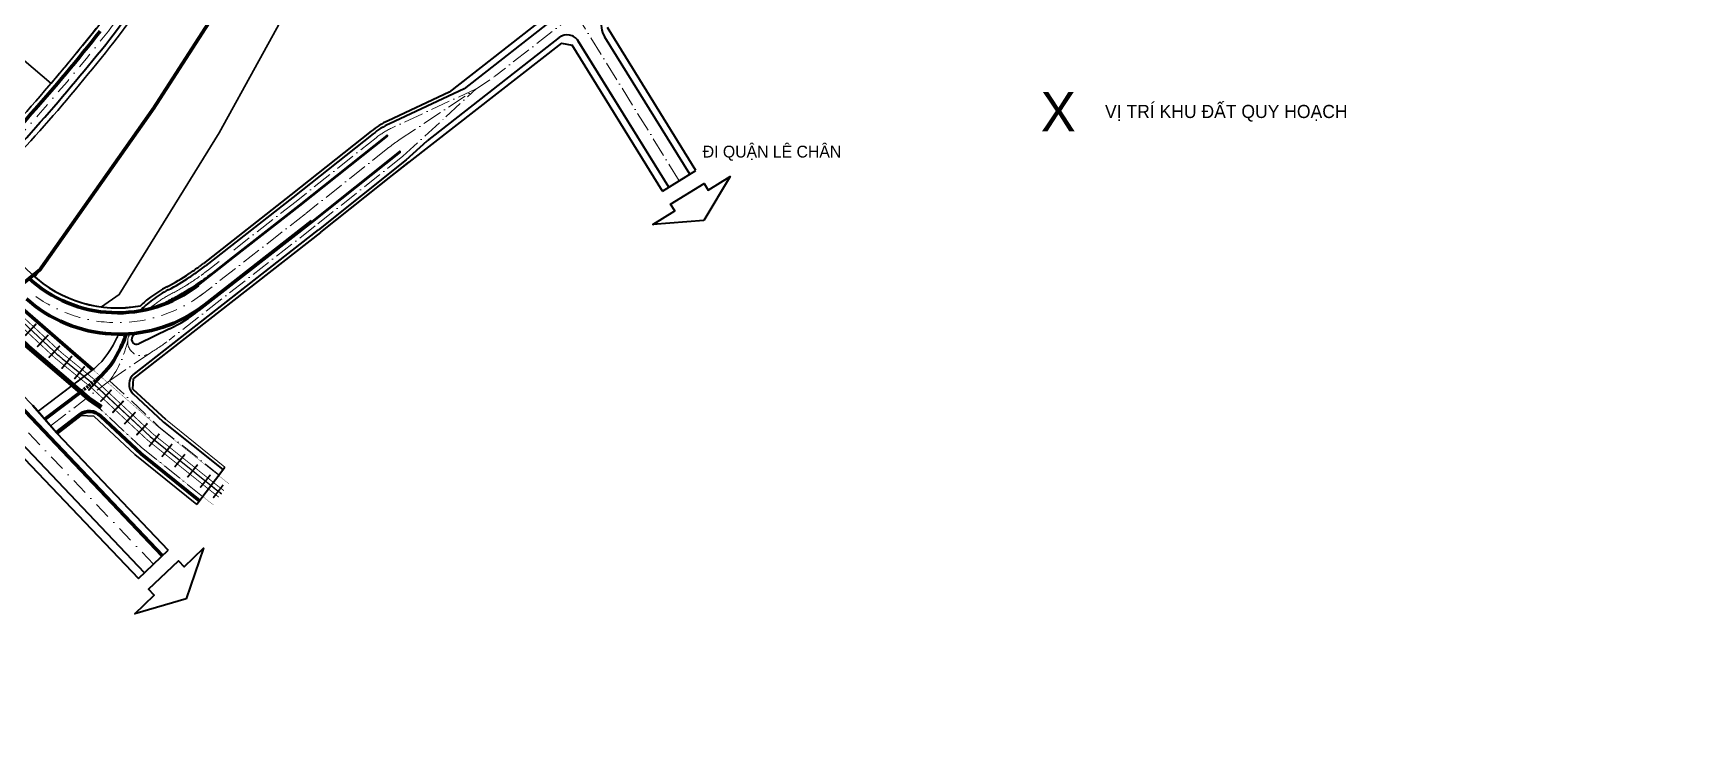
# Model space of a CAD drawing. Header units: millimetres. Extents: x 583747 to 595948, y 2304962 to 2309584.
# Drawn here: x 591889 to 592897, y 2306773 to 2307200 of the extents above; entities that cross this region are included whole.
import ezdxf

# ---------------------------------------------------------------- set-up
doc = ezdxf.new("R2010")
doc.units = ezdxf.units.MM
for name, pattern in [('ACAD_ISO10W100', [18, 12, -3, 0, -3]), ('CONTINOUS', [0]), ('DASHDOT', [1, 0.5, -0.25, 0, -0.25]), ('DASHED', [4.5, 3, -1.5]), ('HIDDEN', [0.375, 0.25, -0.125]), ('PHANTOM2', [1.25, 0.625, -0.125, 0.125, -0.125, 0.125, -0.125]), ('RANHGIOI', [10, 6, -1.7, 0.6, -1.7]), ('RANHGIOIVE-2000', [18, 10, -2, 0, -1, -1, 0, -1, -1, 0, -2]), ('RGXA', [10.3, 6, -2, 0.3, -2])]:
    doc.linetypes.add(name, pattern=pattern)
for name, color, linetype, lineweight in [('00_bo_sdd', 7, 'Continuous', 30), ('00_hanh lang DS', 255, 'Continuous', 30), ('00_o pho', 2, 'RANHGIOI', 13), ('00_tim_duong', 1, 'DASHDOT', 13), ('Bai do xe', 7, 'Continuous', 13), ('DUONG', 5, 'Continuous', 80), ('Duong sat', 7, 'Continuous', 30), ('Duong sat do thi', 212, 'Continuous', 40), ('HE', 7, 'Continuous', 40), ('He QH', 7, 'Continuous', 20), ('P_text', 7, 'Continuous', 13), ('RANHGIOI', 10, 'RANHGIOI', 13), ('Rgphuong', 5, 'RGXA', 13), ('Tim QH', 1, 'ACAD_ISO10W100', 13), ('TREE1', 93, 'Continuous', 13)]:
    doc.layers.add(name, color=color, linetype=linetype, lineweight=lineweight)
doc.styles.add('pp1-vnblackH', font='VHBLACK.TTF')

# ---------------------------------------------------------------- blocks, each defined once
blk = doc.blocks.new('dfsdf')
at = {"layer": '00_bo_sdd'}
blk.add_line((12556.4, 12200.7), (12570.9, 12211.7), dxfattribs=at)
for points in [[(12478.6, 13238.1), (12632.1, 12797.2, -0.050631), (12658.3, 12697.8, -0.127789), (12642, 12531.7, -0.078072), (12590.7, 12439.4, -0.029988), (12503, 12340.1), (12503.1, 12333), (12540.5, 12298.1)], [(12576.6, 12238.6, 0.122921), (12591.7, 12257.5)]]:
    blk.add_lwpolyline(points, format="xyb", dxfattribs=at)
for points in [[(12576.6, 12238.6), (12562.1, 12227.6)], [(12576.6, 12238.6), (12568.4, 12232.4)], [(12566.4, 12230.8), (12544.4, 12214.2)], [(12556, 12201.1), (12541.2, 12217.9)], [(12560.3, 12203.7), (12570.9, 12211.7), (12578.5, 12211.3), (12603.5, 12188), (12641.3, 12157.6)], [(12556, 12201.1), (12623.9, 12129.8)]]:
    blk.add_lwpolyline(points, dxfattribs=at)
for centre, radius, start, end in [((11602.7, 13223.6), 1247.8, 315.491, 321.5607), ((12593, 12354.4), 77, 227.003, 280.4035), ((12655.4, 12228.1), 70.1, 152.3808, 155.2043)]:
    blk.add_arc(centre, radius, start, end, dxfattribs=at)
at = {"layer": '00_tim_duong', "ltscale": 20}
for points in [[(12488.6, 12335.3, 0.028977), (12585.4, 12443.6, 0.081798), (12635.7, 12534, 0.124028), (12651.6, 12696.8)], [(12543.2, 12284.3, 0.331435), (12645.9, 12286.6)]]:
    blk.add_lwpolyline(points, format="xyb", dxfattribs=at)
at = {"layer": 'DUONG'}
blk.add_line((12571, 12226.5), (12548.6, 12209.5), dxfattribs=at)
at = {"layer": 'DUONG', "linetype": 'HIDDEN', "ltscale": 5}
blk.add_line((12581, 12234.1), (12571, 12226.5), dxfattribs=at)
at = {"layer": 'DUONG'}
for points in [[(12537.4, 12282.9), (12539.7, 12281, 0.352751), (12646.3, 12279.3), (12711.5, 12330.2)], [(12555.7, 12201.5), (12569.8, 12212.2, -0.364917), (12582.7, 12211.5), (12607.5, 12188.4), (12643.1, 12159.8)]]:
    blk.add_lwpolyline(points, format="xyb", dxfattribs=at)
for points in [[(12533.3, 12278.5), (12578, 12239.7)], [(12494.8, 12258.3), (12620.3, 12126.4)]]:
    blk.add_lwpolyline(points, dxfattribs=at)
for centre, radius, start, end in [((11602.7, 13223.6), 1250.8, 315.5378, 321.5607), ((12593, 12354.4), 80, 227.003, 307.9748), ((12560.7, 12271.2), 38.7, 332.3123, 345.3245), ((12544.5, 12275.2), 55, 311.6399, 336.5368)]:
    blk.add_arc(centre, radius, start, end, dxfattribs=at)
blk = doc.blocks.new('ray')
at = {"layer": 'Duong sat do thi', "color": 7, "const_width": 1}
blk.add_lwpolyline([(0, 5), (0, -5)], dxfattribs=at)
blk = doc.blocks.new('www')
at = {"layer": '00_bo_sdd'}
for points in [[(18817.494, 14516.044), (18830.983, 14477.011), (18823.779, 14473.898), (18791.596, 14409.995), (18738.062, 14425.544), (18718.24, 14381.402), (18650.152, 14275.876)], [(18817.494, 14516.044), (18830.983, 14477.011), (18823.779, 14473.898), (18791.596, 14409.995), (18738.062, 14425.544), (18718.24, 14381.402), (18650.152, 14275.876)], [(18576.506, 14173.899), (18577.587, 14172.893), (18650.152, 14275.876), (18718.24, 14381.402), (18738.062, 14425.544)], [(18618.326, 14154.652), (18629.061, 14162.182), (18689.974, 14260.748), (18738.493, 14348.668), (18758.034, 14385.051), (18772.758, 14401.108), (18789.921, 14410.481), (18738.062, 14425.544), (18718.24, 14381.402), (18650.152, 14275.876), (18581.214, 14178.039)], [(18789.921, 14410.481), (18738.062, 14425.544), (18718.24, 14381.402), (18650.152, 14275.876), (18581.214, 14178.039)], [(18618.326, 14154.652), (18629.061, 14162.182), (18689.974, 14260.748), (18738.493, 14348.668), (18758.034, 14385.051), (18772.758, 14401.108), (18789.921, 14410.481), (18738.062, 14425.544), (18718.24, 14381.402), (18650.152, 14275.876), (18581.214, 14178.039)], [(18789.921, 14410.481), (18738.062, 14425.544), (18718.24, 14381.402), (18650.152, 14275.876), (18581.214, 14178.039)], [(18791.596, 14409.995), (18738.062, 14425.544), (18718.24, 14381.402), (18650.152, 14275.876)], [(18791.596, 14409.995), (18738.062, 14425.544), (18718.24, 14381.402), (18650.152, 14275.876)]]:
    blk.add_lwpolyline(points, dxfattribs=at)
blk.add_lwpolyline([(18644.753, 14369.017), (18640.347, 14385.072), (18553.405, 14436.757, -0.02586799), (18535.489, 14448.704), (18526.717, 14448.371), (18465.309, 14394.986), (18587.468, 14290.878, 0.00560925), (18615.196, 14324.373, 0.04306322)], format="xyb", close=True, dxfattribs=at)
blk.add_lwpolyline([(18533.421, 14138.379), (18576.267, 14094.498), (18579.481, 14090.897), (18600.451, 14106.799), (18550.221, 14153.672)], close=True, dxfattribs=at)
at = {"layer": '00_hanh lang DS', "color": 7, "linetype": 'CONTINOUS', "lineweight": -3, "const_width": 0.2, "elevation": 0.837}
blk.add_lwpolyline([(18600.473, 14106.816), (18506.612, 14194.334)], dxfattribs=at)
at = {"layer": '00_hanh lang DS', "linetype": 'CONTINOUS', "lineweight": -3, "const_width": 0.2}
for points in [[(18613.058, 14116.403), (18652.96, 14081.291), (18690.137, 14051.468, 0.00738829), (18696.084, 14046.841, 0.00738829)], [(18601.399, 14107.518), (18642.482, 14069.185), (18680.126, 14038.987, 0.00738829), (18686.445, 14034.07, 0.00738829)]]:
    blk.add_lwpolyline(points, format="xyb", dxfattribs=at)
at = {"layer": '00_o pho', "color": 2, "linetype": 'PHANTOM2', "ltscale": 10, "const_width": 2.2}
blk.add_lwpolyline([(18549.734, 14152.098), (18580.705, 14177.318), (18650.152, 14275.876), (18718.24, 14381.402), (18738.062, 14425.544), (18763.222, 14517.6), (18776.816, 14565.015), (18747.758, 14616.742), (18722.631, 14671.12), (18678.617, 14776.361), (18613.069, 14954.656), (18583.225, 15031.307), (18553.354, 15113.495)], dxfattribs=at)
at = {"layer": '00_tim_duong', "ltscale": 20}
blk.add_lwpolyline([(18649.896, 13997.816), (18524.475, 14129.613)], dxfattribs=at)
at = {"layer": 'DUONG', "lineweight": 40}
for p, q in [((18896.751, 14332.232), (18839.533, 14287.581)), ((18897.446, 14318.821), (18816.933, 14255.992)), ((18964.383, 14227.6), (18908.658, 14317.551)), ((18964.383, 14227.6), (18909.168, 14316.727)), ((18977.135, 14235.5), (18925.361, 14319.073)), ((18839.533, 14287.581), (18793.961, 14266.354)), ((18783.962, 14260.171), (18735.07, 14221.311)), ((18783.962, 14260.171), (18735.07, 14221.311)), ((18792.329, 14259.157), (18738.803, 14216.614)), ((18792.329, 14259.157), (18738.803, 14216.614)), ((18792.64, 14258.766), (18739.114, 14216.222)), ((18792.64, 14258.766), (18739.114, 14216.222)), ((18804.151, 14244.283), (18816.933, 14255.992)), ((18800.107, 14249.372), (18746.54, 14206.795)), ((18800.107, 14249.372), (18746.54, 14206.795)), ((18800.418, 14248.98), (18746.849, 14206.402)), ((18800.418, 14248.98), (18746.849, 14206.402)), ((18804.151, 14244.283), (18750.582, 14201.705)), ((18804.151, 14244.283), (18750.582, 14201.705)), ((18735.07, 14221.311), (18681.669, 14179.628)), ((18735.07, 14221.311), (18681.669, 14179.628)), ((18738.807, 14216.616), (18698.281, 14184.983)), ((18738.807, 14216.616), (18698.281, 14184.983)), ((18738.807, 14216.616), (18698.281, 14184.983)), ((18738.807, 14216.616), (18698.281, 14184.983)), ((18739.114, 14216.222), (18699.271, 14185.121)), ((18739.114, 14216.222), (18699.271, 14185.121)), ((18739.114, 14216.222), (18699.271, 14185.121)), ((18739.114, 14216.222), (18699.271, 14185.121)), ((18750.541, 14201.673), (18637.316, 14113.292)), ((18750.541, 14201.673), (18638.114, 14113.915)), ((18746.849, 14206.402), (18677.701, 14152.427)), ((18746.849, 14206.402), (18677.701, 14152.427)), ((18746.849, 14206.402), (18677.701, 14152.427)), ((18746.849, 14206.402), (18677.701, 14152.427)), ((18746.54, 14206.795), (18682.021, 14156.433)), ((18746.54, 14206.795), (18682.021, 14156.433)), ((18699.271, 14185.121), (18677.298, 14167.97)), ((18698.281, 14184.983), (18685.361, 14174.898)), ((18659.768, 14141.26), (18640.943, 14132.14)), ((18644.465, 13992.644), (18519.158, 14124.321)), ((18637.579, 14101.76), (18655.72, 14084.832)), ((18656.172, 14084.441), (18692.322, 14055.442))]:
    blk.add_line(p, q, dxfattribs=at)
for centre, radius, start, end in [((18371.247, 14518.04), 321.909, 321.560655, 340.265797), ((18371.247, 14518.04), 321.909, 321.560655, 340.265797), ((18938.112, 14326.972), 15, 118.032174, 211.778679), ((17637.808, 15100.177), 1258.294, 315.538491, 321.560655), ((18902.368, 14312.514), 8, 31.778679, 127.966894), ((18815.073, 14221.029), 50, 114.976281, 128.478571), ((18792.485, 14258.962), 0.25, 308.478571, 128.478571), ((18800.262, 14249.176), 0.25, 308.478571, 128.478571), ((18590.91, 14295.899), 147.5, 297.491435, 303.365721), ((18590.91, 14295.899), 153.5, 300.803894, 305.230902), ((18590.91, 14295.899), 147.5, 303.368694, 306.42819), ((18590.91, 14295.899), 147.5, 306.440568, 307.974765), ((18590.91, 14295.899), 153.5, 305.230902, 307.974765), ((18690.423, 14104.667), 68.075, 117.491435, 127.083409), ((18590.91, 14295.899), 153.5, 297.491435, 300.803894), ((18690.423, 14104.667), 68.075, 127.083409, 135.713566), ((18690.423, 14104.667), 68.075, 127.083409, 135.713566), ((18690.423, 14104.667), 62.075, 117.491435, 124.601216), ((18616.17, 14231.256), 100, 295.847805, 307.974765), ((18639.635, 14134.84), 3, 149.285502, 295.847805), ((18690.423, 14104.667), 62.075, 146.93305, 149.285502), ((18643.037, 14107.609), 8, 127.974765, 226.982191), ((18661.178, 14090.681), 8, 226.982191, 231.264084)]:
    blk.add_arc(centre, radius, start, end, dxfattribs=at)
at = {"layer": 'Duong sat do thi', "linetype": 'CONTINOUS', "lineweight": -3, "const_width": 0.5, "elevation": 0.837}
for points in [[(18513.581, 14201.547), (18590.864, 14129.487, 0.01661157), (18595.87, 14125.121), (18615.379, 14109.215)], [(18513.613, 14201.479), (18590.896, 14129.419, 0.01661157), (18595.902, 14125.053), (18615.411, 14109.147)]]:
    blk.add_lwpolyline(points, format="xyb", dxfattribs=at)
for points in [[(18589.885, 14123.564), (18510.081, 14197.974)], [(18589.917, 14123.496), (18510.113, 14197.906)]]:
    blk.add_lwpolyline(points, dxfattribs=at)
at = {"layer": 'Duong sat do thi', "linetype": 'CONTINOUS', "lineweight": -3, "elevation": 0.837}
blk.add_lwpolyline([(18511.831, 14199.761), (18589.159, 14127.658, 0.01661157), (18594.29, 14123.183), (18613.799, 14107.278)], format="xyb", dxfattribs=at)
at = {"layer": 'Duong sat do thi', "linetype": 'CONTINOUS', "lineweight": -3, "const_width": 0.5}
for points in [[(18689.877, 14038.727, -0.00738829), (18683.691, 14043.541), (18646.215, 14073.603), (18614.411, 14103.28, 0.01670357), (18609.378, 14107.671), (18589.885, 14123.564)], [(18689.909, 14038.659, -0.00738829), (18683.724, 14043.473), (18646.247, 14073.535), (18614.443, 14103.212, 0.01670357), (18609.41, 14107.603), (18589.917, 14123.496)], [(18615.379, 14109.215), (18649.49, 14077.387), (18686.82, 14047.441, 0.00738829), (18692.889, 14042.718, 0.00738829)], [(18615.411, 14109.147), (18649.522, 14077.319), (18686.852, 14047.373, 0.00738829), (18692.921, 14042.65, 0.00738829)]]:
    blk.add_lwpolyline(points, format="xyb", dxfattribs=at)
at = {"layer": 'Duong sat do thi', "linetype": 'CONTINOUS', "lineweight": -3}
for points in [[(18613.789, 14107.511), (18647.964, 14075.624), (18685.362, 14045.623, 0.00738829), (18691.485, 14040.858, 0.00738829)], [(18613.821, 14107.443), (18647.996, 14075.556), (18685.394, 14045.555, 0.00738829), (18691.517, 14040.79, 0.00738829)]]:
    blk.add_lwpolyline(points, format="xyb", dxfattribs=at)
at = {"layer": 'HE'}
for p, q in [((18893.676, 14334.906), (18830.417, 14285.541)), ((18980.96, 14237.87), (18926.971, 14325.018)), ((18898.817, 14315.452), (18793.781, 14233.486)), ((18898.817, 14315.452), (18905.392, 14314.277)), ((18960.558, 14225.23), (18905.392, 14314.277)), ((18830.417, 14285.541), (18793.117, 14268.167)), ((18782.718, 14261.737), (18733.825, 14222.876)), ((18782.718, 14261.737), (18733.825, 14222.876)), ((18805.502, 14242.802), (18751.827, 14200.14)), ((18793.781, 14233.486), (18751.827, 14200.14)), ((18733.825, 14222.876), (18680.438, 14181.204)), ((18733.825, 14222.876), (18680.438, 14181.204)), ((18751.772, 14200.096), (18637.748, 14111.092)), ((18751.772, 14200.096), (18637.748, 14111.092)), ((18637.462, 14104.604), (18637.748, 14111.092)), ((18637.462, 14104.604), (18657.249, 14086.141)), ((18571.307, 14062.017), (18640.748, 13989.103))]:
    blk.add_line(p, q, dxfattribs=at)
for points in [[(18985.801, 14207.269), (18954.672, 14204.933), (18968.012, 14213.198), (18965.478, 14217.288), (18985.88, 14229.928), (18988.415, 14225.837), (19001.755, 14234.102)], [(18985.801, 14207.269), (18954.672, 14204.933), (18968.012, 14213.198), (18965.478, 14217.288), (18985.88, 14229.928), (18988.415, 14225.837), (19001.755, 14234.102)], [(18669.97, 13976.642), (18638.563, 13967.568), (18650.464, 13978.902), (18646.988, 13982.551), (18665.188, 13999.884), (18668.664, 13996.235), (18680.564, 14007.569)]]:
    blk.add_lwpolyline(points, close=True, dxfattribs=at)
for points in [[(18960.558, 14225.23), (18980.96, 14237.87)], [(18960.558, 14225.23), (18980.96, 14237.87)], [(18591.104, 14077.729), (18576.267, 14094.498)], [(18591.104, 14077.729), (18658.948, 14006.437)], [(18676.371, 14034.307), (18693.54, 14057.056)], [(18640.748, 13989.103), (18658.948, 14006.437)]]:
    blk.add_lwpolyline(points, dxfattribs=at)
for centre, radius, start, end in [((18815.073, 14221.029), 52, 114.976281, 128.478571), ((18590.91, 14295.899), 145.5, 306.749963, 307.974765), ((18628.073, 14231.032), 77, 227.003028, 280.403539), ((18590.91, 14295.899), 145.5, 297.491435, 303.78976), ((18590.91, 14295.899), 145.5, 303.824093, 306.724322), ((18690.423, 14104.667), 70.075, 127.083409, 133.736204), ((18690.423, 14104.667), 70.075, 117.491435, 127.083409)]:
    blk.add_arc(centre, radius, start, end, dxfattribs=at)
at = {"layer": 'He QH', "color": 7}
for p, q in [((18637.462, 14104.604), (18657.249, 14086.141)), ((18657.249, 14086.141), (18693.527, 14057.039))]:
    blk.add_line(p, q, dxfattribs=at)
at = {"layer": 'He QH', "color": 7, "lineweight": 0}
blk.add_arc((18690.423, 14104.667), 70.075, 127.083409, 133.736204, dxfattribs=at)
at = {"layer": 'RANHGIOI', "color": 1, "linetype": 'RANHGIOIVE-2000', "ltscale": 1.5, "const_width": 1.871, "flags": 128}
blk.add_lwpolyline([(19293.499, 16077.693), (19132.573, 16036.264), (19083.729, 16028.005), (18997.213, 16027.896), (18893.282, 16045.03), (18799.004, 16068.736), (18790.839, 16071.468), (18751.102, 16082.395), (18711.357, 16093.324), (18561.773, 16163.06), (18407.863, 16230.128), (18055.114, 16381.749), (17957.867, 16423.548), (17899.348, 16443.566), (17824.014, 16462.735), (17692.211, 16485.914), (17616.927, 16495.023), (17293.1, 16534.205), (17094.258, 16564.233), (16908.99, 16596.232), (16766.097, 16594.228), (16654.177, 16589.176), (16537.871, 16574.693), (16490.686, 16565.988), (16375.079, 16539.055), (16199.985, 16490.118), (16081.767, 16455.169), (16067.513, 16450.167), (15845.469, 16376.274), (15577.739, 16278.551), (15363.201, 16192.899), (15164.586, 16108.204), (15002.034, 16033.427), (14751.574, 15922.85), (14708.216, 15908.229), (14584.036, 15866.973), (14491.433, 15838.324), (14323.75, 15779.548), (14075.621, 15700.188), (13853.807, 15629.854), (13824.173, 15624.274), (13646.442, 15568.321), (13606.144, 15555.5), (13486.196, 15524.992), (13430.303, 15511.561), (13383.245, 15505.933), (13319.974, 15507.774), (13266.105, 15514.215), (13236.797, 15519.52), (13192.203, 15530.247), (13171.334, 15535.427), (13108.159, 15557.545), (13055.276, 15585.193), (12994.288, 15632.017), (12934.584, 15678.684), (12899.022, 15716.225), (12853.262, 15768.509), (12832.07, 15804.959), (12817.562, 15828.224), (12772.512, 15912.397), (12721.507, 16009.747), (12680.528, 16087.07), (12660.42, 16125.258), (12645.024, 16172.429), (12636.024, 16209.405), (12627.59, 16304.665), (12621.67, 16400.809), (12617.56, 16422.965), (12540.51, 16405.143), (12492.313, 16395.827), (12365.179, 16368.44), (12358.153, 16365.666), (12338.756, 16368.008), (12279.745, 16364.508), (12174.753, 16333.201), (12139.49, 16446.724), (12134.658, 16460.835), (12068.633, 16441.159), (12033.025, 16441.285), (11989.432, 16427.188), (11981.274, 16425.012), (11959.913, 16417.998), (11978.799, 16343.436), (11938.961, 16333.366), (11989.13, 16125.666), (11884.231, 16099.278), (11832.246, 16312.767), (11585.948, 16258.421), (11562.581, 16363.434), (11557.857, 16383.953), (11401.498, 16340.211), (11307.11, 16313.034), (11291.46, 16359.024), (11209.225, 16340.971), (11175.534, 16443.066), (11143.822, 16455.037), (11132.248, 16485.701), (11128.35, 16493.661), (11140.993, 16548.85), (11102.107, 16554.214), (11101.966, 16582.761), (11102.662, 16631.038), (11045.249, 16617.907), (11029.589, 16664.92), (10957.767, 16647.496), (10927.961, 16662.372), (10865.505, 16650.921), (10857.237, 16704.723), (10837.986, 16700.991), (10812.512, 16688.53), (10791.832, 16670.466), (10778.563, 16664.895), (10757.023, 16659.439), (10742.591, 16656.003), (10737.381, 16654.024), (10734.915, 16651.099), (10734.499, 16646.963), (10740.038, 16624.009), (10749.407, 16590.974), (10758.084, 16564.799), (10768.087, 16535.523), (10770.752, 16514.413), (10766.741, 16489.588), (10755.377, 16461.498), (10738.001, 16429.098), (10725.2, 16403.055), (10714.478, 16379.406), (10713.149, 16362.585), (10714.816, 16353.375), (10724.11, 16329.74), (10730.598, 16308.428), (10736.254, 16276.543), (10729.091, 16255.002), (10711.785, 16243.97), (10688.331, 16243.322), (10650.107, 16250.712), (10615.052, 16253.732), (10595.273, 16247.322), (10580.44, 16231.667), (10572.634, 16205.482), (10555.131, 16174.512), (10542.248, 16167.006), (10519.589, 16159.936), (10498.898, 16154.638), (10480.952, 16146.284), (10463.89, 16131.846), (10450.502, 16115.247), (10442.807, 16097.975), (10437.857, 16077.649), (10435.239, 16052.571), (10436.023, 16018.537), (10440.379, 15975.101), (10444.803, 15953.723), (10451.607, 15935.811), (10464.241, 15910.89), (10475.707, 15891.748), (10526.034, 15816.235), (10533.142, 15792.052), (10541.164, 15765.379), (10571.003, 15689.605), (10596.156, 15611.907), (10610.964, 15521.951), (10574.119, 15503.178), (10504.962, 15443.082), (10464.914, 15391.699), (10445.772, 15353.147), (10445.188, 15333.864), (10454.126, 15319.079), (10467.294, 15313.72), (10499.512, 15308.855), (10542.874, 15300.109), (10542.229, 15229.583), (10547.768, 15140.978), (10543.24, 15094.294), (10536.255, 15070.527), (10524.405, 15046.964), (10528.565, 15029.283), (10528.611, 15026.831), (10529.169, 15022.965), (10531.725, 15014.204), (10542.283, 14986.667), (10550.967, 14964.808), (10558.904, 14947.481), (10561.251, 14919.438), (10581.694, 14908.097), (10591.763, 14902.731), (10595.788, 14901.292), (10601.834, 14900.295), (10603.538, 14900.229), (10610.193, 14900.587), (10620.437, 14879.406), (10611.303, 14848.371), (10618.751, 14845.695), (10624.774, 14843.668), (10643.98, 14837.587), (10651.749, 14835.18), (10658.96, 14833.045), (10659.788, 14832.817), (10679.314, 14815.365), (10734.104, 14776.429), (10738.757, 14767.263), (10750.072, 14736.708), (10794.792, 14681.648), (10812.431, 14658.719), (10829.569, 14635.307), (10842.634, 14616.84), (10844.384, 14613.648), (10866.038, 14579.504), (10880.664, 14556.814), (10884.473, 14551.655), (10894.956, 14536.966), (10905.705, 14522.477), (10914.48, 14509.971), (10922.439, 14498.717), (10929.705, 14488.518), (10936.379, 14478.972), (10947.296, 14465.258), (10957.67, 14450.402), (10964.304, 14441.159), (10966.13, 14438.215), (10974.706, 14424.95), (10984.147, 14411.331), (10997.81, 14392.321), (11003.475, 14384.848), (11009.211, 14377.935), (11011.298, 14375.458), (11013.167, 14372.495), (11018.343, 14364.617), (11022.365, 14359.392), (11027.62, 14352.395), (11034.478, 14343.542), (11045.43, 14327.215), (11052.016, 14318.258), (11059.185, 14307.411), (11063.917, 14300.898), (11067.808, 14295.116), (11072.32, 14288.788), (11081.845, 14275.786), (11090.87, 14263.557), (11093.498, 14260.749), (11101.592, 14249.009), (11112.215, 14234.081), (11122.811, 14219.094), (11131.174, 14207.481), (11137.384, 14199.419), (11146.118, 14187.214), (11109.539, 14135.731), (11122.58, 14119.575), (11148.88, 14086.808), (11173.916, 14054.929), (11184.166, 14042.008), (11195.243, 14027.546), (11213.325, 14002.932), (11229.316, 13982.795), (11245.662, 13962.121), (11252.908, 13952.856), (11258.68, 13945.398), (11264.391, 13938.037), (11269.166, 13931.663), (11274.604, 13924.443), (11280.56, 13916.565), (11286.299, 13909.068), (11298.44, 13893.482), (11300.419, 13891.065), (11303.6, 13886.466), (11352.86, 13822.751), (11374.701, 13794.162), (11375.663, 13793.064), (11377.765, 13791.953), (11392.142, 13773.214), (11402.086, 13760.194), (11421.674, 13733.811), (11449.479, 13699.154), (11465.324, 13678.416), (11503.15, 13629.757), (11667.85, 13416.763), (11686.197, 13393.538), (11704.045, 13371.726), (11782.724, 13395.771), (11857.986, 13405.496), (11933.154, 13410.556), (12063.077, 13404.995), (12107.857, 13399.357), (12128.741, 13395.78), (12230.188, 13392.629), (12374.378, 13418.148), (12440.16, 13435.057), (12554.005, 13477.393), (12639.522, 13520.604), (12725.038, 13572.269), (12844.364, 13656.976), (12879.899, 13682.201), (12990.94, 13749.794), (13095.674, 13820.453), (13172.488, 13878.168), (13226.8, 13921.208), (13241.833, 13938.619), (13270.58, 13990.989), (13285.1, 14022.518), (13298.665, 14057.544), (13309.657, 14083.626), (13319.772, 14141.486), (13324.363, 14162.149), (13357.484, 14286.504), (13384.725, 14350.29), (13405.375, 14386.723), (13416.668, 14400.224), (13426.839, 14408.818), (13475.163, 14457.797), (13557.921, 14514.381), (13577.777, 14522.519), (13616.254, 14537.044), (13635.606, 14540.587), (13666.034, 14548.835), (13707.849, 14554.931), (13749.246, 14558.323), (13789.97, 14559.02), (13838.959, 14562.59), (13889.189, 14564.955), (13954.608, 14567.064), (14001.062, 14566.784), (14022.137, 14563.571), (14065.314, 14556.987), (14096.962, 14549.138), (14141.852, 14535.612), (14198.511, 14506.452), (14270.485, 14474.575), (14297.223, 14461.936), (14347.421, 14419.533), (14474.364, 14312.561), (14572.295, 14211.964), (14660.783, 14133.112), (14736.536, 14088.414), (14770.892, 14073.934), (14795.767, 14063.34), (14834.926, 14051.367), (14878.901, 14040.659), (14913.468, 14035.111), (14976.733, 14034.808), (15009.947, 14039.275), (15132.72, 14074.944), (15210.766, 14104.206), (15268.361, 14133.735), (15293.89, 14148.064), (15613.24, 14399.943), (15648.151, 14418.819), (15714.985, 14438.591), (15757.77, 14445.388), (15830.24, 14452.499), (15858.731, 14455.294), (15908.836, 14454.433), (15959.934, 14450.432), (15984.375, 14446.094), (16012.619, 14440.382), (16030.492, 14437.16), (16049.25, 14434.099), (16147.138, 14165.154), (16582.992, 13001.577), (16689.43, 12612.502), (16704.434, 12617.951), (16721.704, 12625.842), (16737.432, 12630.177), (16754.676, 12574.747), (16802.809, 12490.86), (16806.28, 12487.828), (16827.782, 12483.758), (16833.426, 12478.541), (16871.364, 12453.888), (16875.078, 12450.353), (16883.544, 12445.269), (16889.949, 12452.649), (16898.013, 12444.7), (16900.617, 12439.895), (16903.738, 12436.134), (16907.277, 12431.007), (16915.347, 12420.995), (16937.164, 12402.386), (16932.48, 12393.454), (16932.686, 12390.415), (16960.966, 12338.613), (16965.494, 12331.864), (17003.824, 12282.508), (17036.107, 12239.888), (17101.344, 12153.647), (17127.788, 12120.801), (17154.671, 12084.659), (17160.267, 12088.17), (17226.808, 12116.684), (17312.396, 12146.78), (17318.128, 12158.69), (17456.548, 12160.99), (17458.61, 12228.146), (17467.267, 12284.913), (17495.471, 12413.121), (17510.034, 12460.383), (17526.427, 12500.158), (17537.199, 12535.005), (17587.924, 12601.708), (17621.881, 12638.618), (17654.983, 12667.004), (17692.829, 12693.68), (17735.809, 12717.623), (17767.511, 12729.667), (17817.449, 12744.541), (17867.602, 12754.226), (17973.777, 12778.169), (18078.683, 12804.239), (18100.274, 12945.743), (18110.88, 13008.866), (18121.682, 13064.084), (18138.271, 13155.002), (18174.803, 13364.189), (18192.131, 13454.554), (18205.98, 13541.962), (18249.722, 13779.139), (18263.688, 13823.385), (18357.556, 14026.425), (18404.237, 14046.629), (18447.486, 14070.381), (18495.144, 14104.021), (18505.628, 14111.422), (18507.594, 14112.81), (18529.174, 14134.291), (18547.365, 14150.168), (18580.705, 14177.318), (18650.152, 14275.876), (18718.24, 14381.402), (18738.062, 14425.544), (18792.857, 14409.629), (18811.186, 14400.821), (18856.587, 14386.523), (18856.118, 14383.886), (18886.142, 14366.402), (19077.825, 14470.996), (19295.608, 14605.962), (19308.189, 14613.722), (19422.293, 14684.69), (19612.56, 14801.459), (19626.146, 14779.585), (19642.639, 14786.81), (19712.459, 14829.827), (19740.596, 14848.295), (19784.863, 14874.679), (19844.786, 14912.332), (19898.429, 14947.841), (19929.838, 14968.145), (20014.526, 15019.615), (20147.368, 15150.267), (20196.145, 15209.833), (20225.251, 15251.422), (20251.729, 15291.141), (20270.481, 15322.888), (20293.996, 15360.376), (20311.769, 15391.338), (20327.162, 15419.577), (20339.029, 15442.026), (20345.417, 15455.899), (20351.517, 15468.923), (20359.027, 15484.848), (20364.578, 15496.816), (20370.566, 15509.426), (20385.156, 15542.361), (20398.606, 15581.628), (20404.462, 15601.459), (20417.389, 15651.369), (20421.81, 15671.931), (20427.568, 15711.556), (20430.536, 15736.285), (20435.225, 15772.963), (20440.241, 15824.696), (20421.484, 15886.377), (20421.223, 15887.078), (20325.081, 16143.781), (20307.106, 16189.196), (20285.925, 16231.234), (20285.893, 16231.302), (20223.826, 16192.934), (20184.885, 16170.117), (20162.581, 16169.483), (19851.824, 15964.131), (19789.142, 15919.619), (19713.903, 15892.792), (19705.848, 15917.859), (19690.807, 15953.51), (19688.399, 15954.415), (19671.105, 15947.973), (19659.933, 15945.436), (19655.9, 15944.713), (19639.645, 15938.47), (19630.652, 15934.46), (19621.536, 15931.046), (19555.926, 15906.407), (19528.141, 15976.835), (19519.554, 15985.902), (19346.414, 15921.708), (19293.499, 16077.693)], close=True, dxfattribs=at)
at = {"layer": 'Rgphuong', "color": 6, "linetype": 'DASHED', "ltscale": 2, "const_width": 3, "flags": 128}
blk.add_lwpolyline([(18618.2, 14093.388), (18610.847, 14098.421), (18602.523, 14105.529), (18573.913, 14129.958), (18566.303, 14136.457), (18549.658, 14152.17)], dxfattribs=at)
at = {"layer": 'Tim QH'}
for p, q in [((18907.508, 14333.649), (18858.057, 14295.06)), ((18970.759, 14231.55), (18907.39, 14333.839)), ((18799.917, 14256.424), (18858.057, 14295.06)), ((18846.869, 14287.625), (18795.228, 14263.634)), ((18802.202, 14246.566), (18828.26, 14270.437)), ((18785.829, 14257.823), (18736.937, 14218.962)), ((18785.829, 14257.823), (18736.937, 14218.962)), ((18793.043, 14251.421), (18742.848, 14211.525)), ((18793.043, 14251.421), (18742.848, 14211.525)), ((18802.202, 14246.566), (18748.716, 14204.054)), ((18802.202, 14246.566), (18748.716, 14204.054)), ((18742.806, 14211.492), (18678.329, 14161.163)), ((18742.806, 14211.492), (18678.329, 14161.163)), ((18742.806, 14211.492), (18678.329, 14161.163)), ((18742.806, 14211.492), (18678.329, 14161.163)), ((18736.961, 14218.981), (18697.679, 14188.319)), ((18736.961, 14218.981), (18697.679, 14188.319)), ((18736.961, 14218.981), (18697.679, 14188.319)), ((18736.961, 14218.981), (18697.679, 14188.319)), ((18748.695, 14204.038), (18659.57, 14134.468)), ((18748.695, 14204.038), (18659.57, 14134.468)), ((18748.695, 14204.038), (18659.57, 14134.468)), ((18748.695, 14204.038), (18659.57, 14134.468)), ((18689.983, 14182.312), (18683.515, 14177.263)), ((18623.237, 14109.672), (18648.056, 14126.704))]:
    blk.add_line(p, q, dxfattribs=at)
for points in [[(18828.26, 14270.437), (18846.869, 14287.625)], [(18586.905, 14081.901), (18623.237, 14109.672)], [(18623.237, 14109.672), (18653.319, 14081.601), (18689.911, 14052.248)], [(18609.942, 14099.509), (18642.514, 14069.117), (18679.967, 14039.072)]]:
    blk.add_lwpolyline(points, dxfattribs=at)
for centre, radius, start, end in [((18815.073, 14221.029), 47, 114.976281, 128.478571), ((18855.265, 14173.137), 100, 123.605663, 128.478571), ((18590.91, 14295.899), 150.5, 300.862759, 305.821175), ((18590.91, 14295.899), 150.5, 305.821175, 307.974765), ((18690.423, 14104.667), 65.075, 117.491435, 127.083409), ((18590.91, 14295.899), 150.5, 297.491435, 302.421721), ((18690.423, 14104.667), 65.075, 127.083409, 131.550084), ((18571.046, 14147.925), 64.708, 323.76024, 347.673356), ((18642.762, 14133.392), 8.529, 158.743002, 308.365625), ((18703.712, 14112.938), 72.812, 159.647637, 161.132704), ((18598.038, 14213.296), 100, 300.011563, 307.974765)]:
    blk.add_arc(centre, radius, start, end, dxfattribs=at)
at = {"layer": 'Duong sat'}
for p, rotation in [((18589.468, 14127.364, 0.837), 316.9775531295732), ((18589.5, 14127.296, 0.837), 316.9775531295732), ((18597.095, 14120.903, 0.837), 320.7640113039928), ((18597.127, 14120.835, 0.837), 320.7640113039928), ((18604.84, 14114.578, 0.837), 320.7640113039928), ((18604.872, 14114.51, 0.837), 320.7640113039928), ((18613.637, 14107.345), 316.9821913281235), ((18613.669, 14107.277), 316.9821913281235), ((18621.017, 14100.497), 316.9821913281235), ((18628.296, 14093.743), 316.9821913281235), ((18628.328, 14093.675), 316.9821913281235), ((18635.608, 14086.921), 316.9821913281235), ((18635.64, 14086.853), 316.9821913281235), ((18642.919, 14080.098), 316.9821913281235), ((18642.951, 14080.03), 316.9821913281235), ((18650.389, 14073.46), 321.2640836689983), ((18650.422, 14073.392), 321.2640836689983), ((18658.19, 14067.202), 321.2640836689983), ((18658.222, 14067.134), 321.2640836689983), ((18665.99, 14060.945), 321.2640836689983), ((18666.022, 14060.877), 321.2640836689983), ((18673.791, 14054.688), 321.2640836689983), ((18673.823, 14054.62), 321.2640836689983), ((18681.591, 14048.431), 321.2640836689983), ((18681.623, 14048.362), 321.2640836689983), ((18689.425, 14042.215), 322.4203519048104), ((18689.457, 14042.147), 322.4203519048104)]:
    blk.add_blockref('ray', p, dxfattribs=dict(at, rotation=rotation))
at = {"layer": 'HE', "lineweight": 40}
blk.add_blockref('dfsdf', (6035.032, 1876.669), dxfattribs=at)
at = {"layer": 'HE', "rotation": 137.0030278792567}
for p in [(18575.08, 14140.786, 0.837), (18575.112, 14140.718, 0.837), (18582.393, 14133.967, 0.837), (18582.426, 14133.899, 0.837)]:
    blk.add_blockref('ray', p, dxfattribs=at)
at = {"layer": 'Bai do xe', "color": 7, "style": 'pp1-vnblackH'}
blk.add_text('®i QuËn lª ch©n', height=7.2, dxfattribs=at).set_placement((18985.067, 14245.726))

msp = doc.modelspace()

# ---------------------------------------------------------------- block references
at = {"layer": 'TREE1'}
msp.add_blockref('www', (573312.5, 2292878.3), dxfattribs=at)

# ---------------------------------------------------------------- next in the draw order: texts
at = {"layer": 'P_text', "color": 240, "true_color": 0xed1f24, "style": 'pp1-vnblackH'}
msp.add_text('X', height=24, dxfattribs=at).set_placement((592503.8, 2307139.9, 3))
at = {"layer": 'P_text', "style": 'pp1-vnblackH'}
msp.add_text('vÞ trÝ khu ®Êt quy ho¹ch', height=8, dxfattribs=at).set_placement((592543, 2307148.1, 3))

doc.saveas('drawing.dxf')
